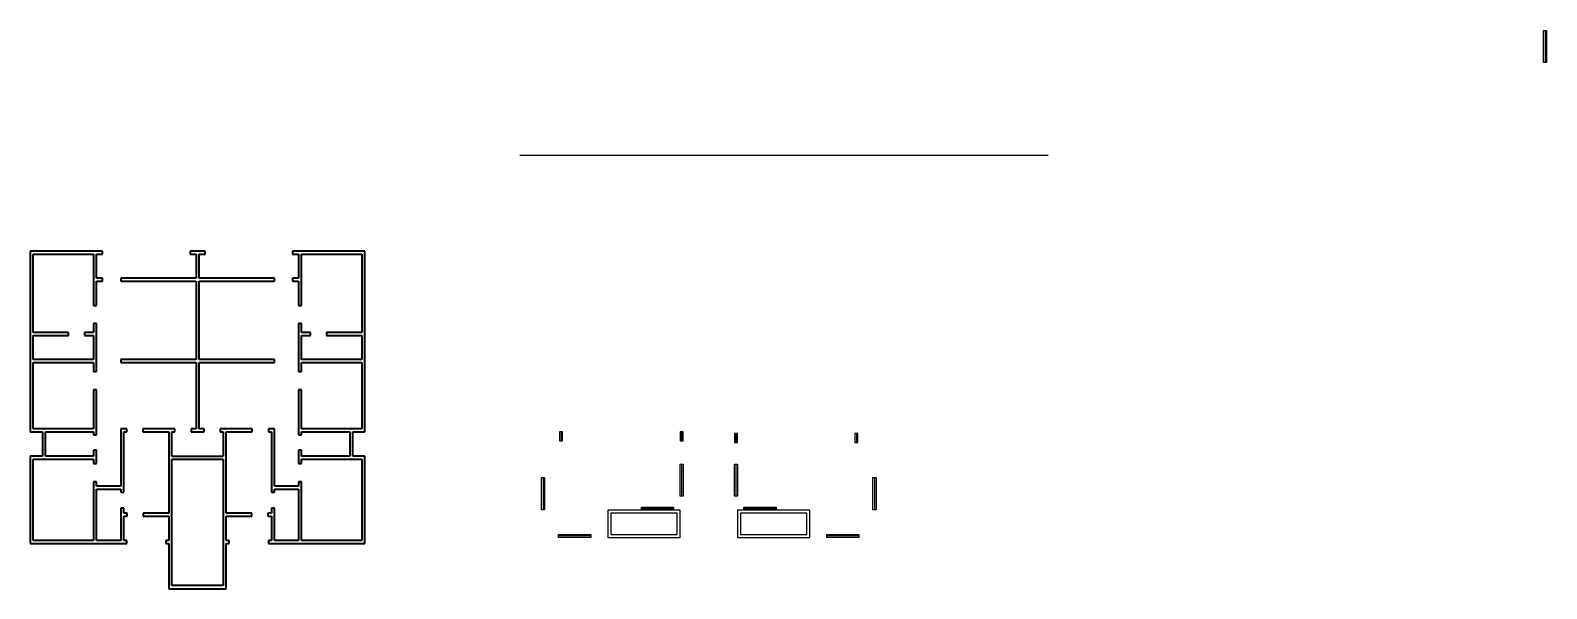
# Model space of a CAD drawing. Header units: feet. Extents: x 487 to 3506, y 939 to 2050.
import ezdxf

# ---------------------------------------------------------------- set-up
doc = ezdxf.new("R2010")
doc.units = ezdxf.units.FT
doc.layers.add('First-Floor', color=53, linetype='Continuous', plot=False)
doc.layers.add('Virandah', color=150, linetype='Continuous', lineweight=25)
doc.layers.add('Windows', color=242, linetype='Continuous', lineweight=25)

msp = doc.modelspace()

# ---------------------------------------------------------------- linework, layer by layer
msp.add_line((2513.4, 1801.2), (1461.4, 1801.2))
at = {"layer": 'First-Floor', "lineweight": 40}
for p, q in [((630.6, 1610.6), (486.6, 1610.6)), ((486.6, 1610.6), (486.6, 1250.6)), ((492.6, 1448.6), (492.6, 1604.6)), ((492.6, 1604.6), (612.6, 1604.6)), ((612.6, 1604.6), (612.6, 1502.6)), ((618.6, 1556.6), (618.6, 1604.6)), ((618.6, 1604.6), (630.6, 1604.6)), ((630.6, 1604.6), (630.6, 1610.6)), ((834.6, 1610.6), (804.6, 1610.6)), ((804.6, 1610.6), (804.6, 1604.6)), ((804.6, 1604.6), (816.6, 1604.6)), ((816.6, 1604.6), (816.6, 1556.6)), ((822.6, 1556.6), (822.6, 1604.6)), ((822.6, 1604.6), (834.6, 1604.6)), ((834.6, 1604.6), (834.6, 1610.6)), ((1152.6, 1610.6), (1008.6, 1610.6)), ((1008.6, 1610.6), (1008.6, 1604.6)), ((1008.6, 1604.6), (1020.6, 1604.6)), ((1020.6, 1604.6), (1020.6, 1556.6)), ((1026.6, 1502.6), (1026.6, 1604.6)), ((1026.6, 1604.6), (1146.6, 1604.6)), ((1146.6, 1604.6), (1146.6, 1448.6)), ((1152.6, 1250.6), (1152.6, 1610.6)), ((630.6, 1556.6), (618.6, 1556.6)), ((618.6, 1502.6), (618.6, 1550.6)), ((618.6, 1550.6), (630.6, 1550.6)), ((630.6, 1550.6), (630.6, 1556.6)), ((816.6, 1556.6), (666.6, 1556.6)), ((666.6, 1556.6), (666.6, 1550.6)), ((666.6, 1550.6), (816.6, 1550.6)), ((816.6, 1550.6), (816.6, 1394.6)), ((972.6, 1556.6), (822.6, 1556.6)), ((822.6, 1394.6), (822.6, 1550.6)), ((822.6, 1550.6), (972.6, 1550.6)), ((972.6, 1550.6), (972.6, 1556.6)), ((1020.6, 1556.6), (1008.6, 1556.6)), ((1008.6, 1556.6), (1008.6, 1550.6)), ((1008.6, 1550.6), (1020.6, 1550.6)), ((1020.6, 1550.6), (1020.6, 1502.6)), ((612.6, 1502.6), (618.6, 1502.6)), ((1020.6, 1502.6), (1026.6, 1502.6)), ((618.6, 1466.6), (612.6, 1466.6)), ((612.6, 1466.6), (612.6, 1448.6)), ((618.6, 1370.6), (618.6, 1466.6)), ((1026.6, 1466.6), (1020.6, 1466.6)), ((1020.6, 1466.6), (1020.6, 1370.6)), ((1026.6, 1448.6), (1026.6, 1466.6)), ((562.6, 1448.6), (492.6, 1448.6)), ((492.6, 1394.6), (492.6, 1442.6)), ((492.6, 1442.6), (562.6, 1442.6)), ((562.6, 1442.6), (562.6, 1448.6)), ((612.6, 1448.6), (594.6, 1448.6)), ((594.6, 1448.6), (594.6, 1442.6)), ((594.6, 1442.6), (612.6, 1442.6)), ((612.6, 1442.6), (612.6, 1394.6)), ((1044.6, 1448.6), (1026.6, 1448.6)), ((1026.6, 1394.6), (1026.6, 1442.6)), ((1026.6, 1442.6), (1044.6, 1442.6)), ((1044.6, 1442.6), (1044.6, 1448.6)), ((1146.6, 1448.6), (1076.6, 1448.6)), ((1076.6, 1448.6), (1076.6, 1442.6)), ((1076.6, 1442.6), (1146.6, 1442.6)), ((1146.6, 1442.6), (1146.6, 1394.6)), ((612.6, 1394.6), (492.6, 1394.6)), ((816.6, 1394.6), (666.6, 1394.6)), ((666.6, 1394.6), (666.6, 1388.6)), ((972.6, 1394.6), (822.6, 1394.6)), ((972.6, 1388.6), (972.6, 1394.6)), ((1146.6, 1394.6), (1026.6, 1394.6)), ((492.6, 1256.6), (492.6, 1388.6)), ((492.6, 1388.6), (612.6, 1388.6)), ((612.6, 1388.6), (612.6, 1370.6)), ((612.6, 1370.6), (618.6, 1370.6)), ((666.6, 1388.6), (816.6, 1388.6)), ((816.6, 1388.6), (816.6, 1256.6)), ((822.6, 1256.6), (822.6, 1388.6)), ((822.6, 1388.6), (972.6, 1388.6)), ((1020.6, 1370.6), (1026.6, 1370.6)), ((1026.6, 1370.6), (1026.6, 1388.6)), ((1026.6, 1388.6), (1146.6, 1388.6)), ((1146.6, 1388.6), (1146.6, 1256.6)), ((618.6, 1334.6), (612.6, 1334.6)), ((612.6, 1334.6), (612.6, 1256.6)), ((618.6, 1244.6), (618.6, 1334.6)), ((1026.6, 1334.6), (1020.6, 1334.6)), ((1020.6, 1334.6), (1020.6, 1244.6)), ((1026.6, 1256.6), (1026.6, 1334.6)), ((486.6, 1250.6), (510.6, 1250.6)), ((612.6, 1256.6), (492.6, 1256.6)), ((510.6, 1250.6), (510.6, 1202.6)), ((516.6, 1202.6), (516.6, 1250.6)), ((516.6, 1250.6), (612.6, 1250.6)), ((516.6, 1250.6), (522.6, 1250.6)), ((612.6, 1250.6), (612.6, 1244.6)), ((612.6, 1244.6), (618.6, 1244.6)), ((618.6, 1244.6), (618.6, 1244.6)), ((678.6, 1256.6), (666.6, 1256.6)), ((666.6, 1256.6), (666.6, 1142.6)), ((672.6, 1130.6), (672.6, 1250.6)), ((672.6, 1250.6), (678.6, 1250.6)), ((678.6, 1250.6), (678.6, 1256.6)), ((774.6, 1256.6), (710.6, 1256.6)), ((710.6, 1256.6), (710.6, 1250.6)), ((710.6, 1250.6), (762.6, 1250.6)), ((762.6, 1250.6), (762.6, 1088.6)), ((768.6, 1250.6), (774.6, 1250.6)), ((768.6, 1202.6), (768.6, 1250.6)), ((774.6, 1250.6), (774.6, 1256.6)), ((816.6, 1256.6), (806.6, 1256.6)), ((806.6, 1256.6), (806.6, 1250.6)), ((806.6, 1250.6), (832.6, 1250.6)), ((832.6, 1256.6), (822.6, 1256.6)), ((832.6, 1250.6), (832.6, 1256.6)), ((928.6, 1256.6), (864.6, 1256.6)), ((864.6, 1256.6), (864.6, 1250.6)), ((864.6, 1250.6), (870.6, 1250.6)), ((870.6, 1250.6), (870.6, 1202.6)), ((876.6, 1088.6), (876.6, 1250.6)), ((876.6, 1250.6), (928.6, 1250.6)), ((928.6, 1250.6), (928.6, 1256.6)), ((972.6, 1256.6), (960.6, 1256.6)), ((960.6, 1256.6), (960.6, 1250.6)), ((960.6, 1250.6), (966.6, 1250.6)), ((966.6, 1250.6), (966.6, 1130.6)), ((972.6, 1142.6), (972.6, 1256.6)), ((1020.6, 1244.6), (1026.6, 1244.6)), ((1146.6, 1256.6), (1026.6, 1256.6)), ((1026.6, 1244.6), (1026.6, 1250.6)), ((1026.6, 1250.6), (1122.6, 1250.6)), ((1116.6, 1250.6), (1122.6, 1250.6)), ((1122.6, 1250.6), (1122.6, 1202.6)), ((1128.6, 1202.6), (1128.6, 1250.6)), ((1128.6, 1250.6), (1152.6, 1250.6)), ((618.6, 1214.6), (612.6, 1214.6)), ((612.6, 1214.6), (612.6, 1202.6)), ((618.6, 1187.6), (618.6, 1214.6)), ((1026.6, 1214.6), (1020.6, 1214.6)), ((1020.6, 1214.6), (1020.6, 1187.6)), ((1026.6, 1202.6), (1026.6, 1214.6)), ((486.6, 1202.6), (486.6, 1028.6)), ((510.6, 1202.6), (486.6, 1202.6)), ((492.6, 1034.6), (492.6, 1196.6)), ((492.6, 1196.6), (612.6, 1196.6)), ((522.6, 1202.6), (516.6, 1202.6)), ((612.6, 1202.6), (516.6, 1202.6)), ((534.6, 1202.6), (528.6, 1202.6)), ((612.6, 1196.6), (612.6, 1187.6)), ((612.6, 1187.6), (618.6, 1187.6)), ((768.6, 1202.6), (870.6, 1202.6)), ((768.6, 944.6), (768.6, 1196.6)), ((768.6, 944.6), (768.6, 1196.6)), ((768.6, 1196.6), (870.6, 1196.6)), ((870.6, 1196.6), (870.6, 944.6)), ((1020.6, 1187.6), (1026.6, 1187.6)), ((1122.6, 1202.6), (1026.6, 1202.6)), ((1026.6, 1187.6), (1026.6, 1196.6)), ((1026.6, 1196.6), (1146.6, 1196.6)), ((1122.6, 1202.6), (1116.6, 1202.6)), ((1152.6, 1202.6), (1128.6, 1202.6)), ((1146.6, 1196.6), (1146.6, 1034.6)), ((1152.6, 1028.6), (1152.6, 1202.6)), ((618.6, 1151.6), (612.6, 1151.6)), ((612.6, 1151.6), (612.6, 1034.6)), ((618.6, 1142.6), (618.6, 1151.6)), ((1026.6, 1151.6), (1020.6, 1151.6)), ((1020.6, 1151.6), (1020.6, 1142.6)), ((1026.6, 1034.6), (1026.6, 1151.6)), ((666.6, 1142.6), (618.6, 1142.6)), ((618.6, 1034.6), (618.6, 1136.6)), ((618.6, 1136.6), (666.6, 1136.6)), ((666.6, 1136.6), (666.6, 1130.6)), ((666.6, 1130.6), (672.6, 1130.6)), ((966.6, 1136.6), (966.6, 1130.6)), ((966.6, 1130.6), (972.6, 1130.6)), ((1020.6, 1142.6), (972.6, 1142.6)), ((972.6, 1130.6), (972.6, 1136.6)), ((972.6, 1136.6), (1020.6, 1136.6)), ((1020.6, 1136.6), (1020.6, 1034.6)), ((672.6, 1098.6), (666.6, 1098.6)), ((666.6, 1098.6), (666.6, 1034.6)), ((672.6, 1088.6), (672.6, 1098.6)), ((679.6, 1088.6), (672.6, 1088.6)), ((679.6, 1082.6), (679.6, 1088.6)), ((762.6, 1088.6), (711.6, 1088.6)), ((711.6, 1088.6), (711.6, 1082.6)), ((927.6, 1088.6), (876.6, 1088.6)), ((927.6, 1082.6), (927.6, 1088.6)), ((966.6, 1088.6), (959.6, 1088.6)), ((959.6, 1088.6), (959.6, 1082.6)), ((972.6, 1098.6), (966.6, 1098.6)), ((966.6, 1098.6), (966.6, 1088.6)), ((972.6, 1034.6), (972.6, 1098.6)), ((672.6, 1034.6), (672.6, 1082.6)), ((672.6, 1082.6), (679.6, 1082.6)), ((711.6, 1082.6), (762.6, 1082.6)), ((762.6, 1082.6), (762.6, 1034.6)), ((876.6, 1034.6), (876.6, 1082.6)), ((876.6, 1082.6), (927.6, 1082.6)), ((959.6, 1082.6), (966.6, 1082.6)), ((966.6, 1082.6), (966.6, 1034.6)), ((486.6, 1028.6), (678.6, 1028.6)), ((612.6, 1034.6), (492.6, 1034.6)), ((666.6, 1034.6), (618.6, 1034.6)), ((678.6, 1034.6), (672.6, 1034.6)), ((678.6, 1028.6), (678.6, 1034.6)), ((762.6, 1034.6), (756.6, 1034.6)), ((756.6, 1034.6), (756.6, 1028.6)), ((756.6, 1028.6), (762.6, 1028.6)), ((762.6, 1028.6), (762.6, 938.6)), ((882.6, 1034.6), (876.6, 1034.6)), ((876.6, 938.6), (876.6, 1028.6)), ((876.6, 1028.6), (882.6, 1028.6)), ((882.6, 1028.6), (882.6, 1034.6)), ((966.6, 1034.6), (960.6, 1034.6)), ((960.6, 1034.6), (960.6, 1028.6)), ((960.6, 1028.6), (1152.6, 1028.6)), ((1020.6, 1034.6), (972.6, 1034.6)), ((1146.6, 1034.6), (1026.6, 1034.6)), ((762.6, 938.6), (876.6, 938.6)), ((870.6, 944.6), (768.6, 944.6))]:
    msp.add_line(p, q, dxfattribs=at)
msp.add_lwpolyline([(618.6, 1388.6), (618.6, 1388.6)], dxfattribs=at)
at = {"layer": 'Virandah'}
for points in [[(1780.6, 1040.6), (1780.6, 1094.6), (1636.6, 1094.6), (1636.6, 1040.6), (1780.6, 1040.6)], [(2038.6, 1040.6), (2038.6, 1094.6), (1894.6, 1094.6), (1894.6, 1040.6), (2038.6, 1040.6)]]:
    msp.add_lwpolyline(points, dxfattribs=at)
for points in [[(1774.6, 1046.6), (1774.6, 1088.6), (1642.6, 1088.6), (1642.6, 1046.6)], [(2032.6, 1046.6), (2032.6, 1088.6), (1900.6, 1088.6), (1900.6, 1046.6)]]:
    msp.add_lwpolyline(points, close=True, dxfattribs=at)
at = {"layer": 'Windows'}
msp.add_line((2167.6, 1159.6), (2167.6, 1095.6), dxfattribs=at)
for points in [[(3506, 2050), (3506, 1986), (3500, 1986), (3500, 2050), (3506, 2050)], [(3503, 2050), (3503, 1986)], [(1540.6, 1250.6), (1540.6, 1232.6), (1546.6, 1232.6), (1546.6, 1250.6), (1540.6, 1250.6)], [(1543.6, 1250.6), (1543.6, 1232.6)], [(1780.6, 1250.6), (1780.6, 1232.6), (1786.6, 1232.6), (1786.6, 1250.6), (1780.6, 1250.6)], [(1783.6, 1250.6), (1783.6, 1232.6)], [(1888.6, 1247.6), (1888.6, 1229.6), (1894.6, 1229.6), (1894.6, 1247.6), (1888.6, 1247.6)], [(1891.6, 1247.6), (1891.6, 1229.6)], [(2128.6, 1247.6), (2128.6, 1229.6), (2134.6, 1229.6), (2134.6, 1247.6), (2128.6, 1247.6)], [(2131.6, 1247.6), (2131.6, 1229.6)], [(1786.6, 1186.6), (1786.6, 1122.6), (1780.6, 1122.6), (1780.6, 1186.6), (1786.6, 1186.6)], [(1783.6, 1186.6), (1783.6, 1122.6)], [(1894.6, 1186.6), (1894.6, 1122.6), (1888.6, 1122.6), (1888.6, 1186.6), (1894.6, 1186.6)], [(1891.6, 1186.6), (1891.6, 1122.6)], [(1510.6, 1159.6), (1510.6, 1095.6), (1504.6, 1095.6), (1504.6, 1159.6), (1510.6, 1159.6)], [(1507.6, 1159.6), (1507.6, 1095.6)], [(2170.6, 1159.6), (2170.6, 1095.6), (2164.6, 1095.6), (2164.6, 1159.6), (2170.6, 1159.6)], [(1767.6, 1094.6), (1703.6, 1094.6), (1703.6, 1100.6), (1767.6, 1100.6), (1767.6, 1094.6)], [(1767.6, 1097.6), (1703.6, 1097.6)], [(1971.6, 1094.6), (1907.6, 1094.6), (1907.6, 1100.6), (1971.6, 1100.6), (1971.6, 1094.6)], [(1971.6, 1097.6), (1907.6, 1097.6)], [(1602.6, 1040.6), (1538.6, 1040.6), (1538.6, 1046.6), (1602.6, 1046.6), (1602.6, 1040.6)], [(1602.6, 1043.6), (1538.6, 1043.6)], [(2136.6, 1040.6), (2072.6, 1040.6), (2072.6, 1046.6), (2136.6, 1046.6), (2136.6, 1040.6)], [(2136.6, 1043.6), (2072.6, 1043.6)]]:
    msp.add_lwpolyline(points, dxfattribs=at)

doc.saveas('drawing.dxf')
